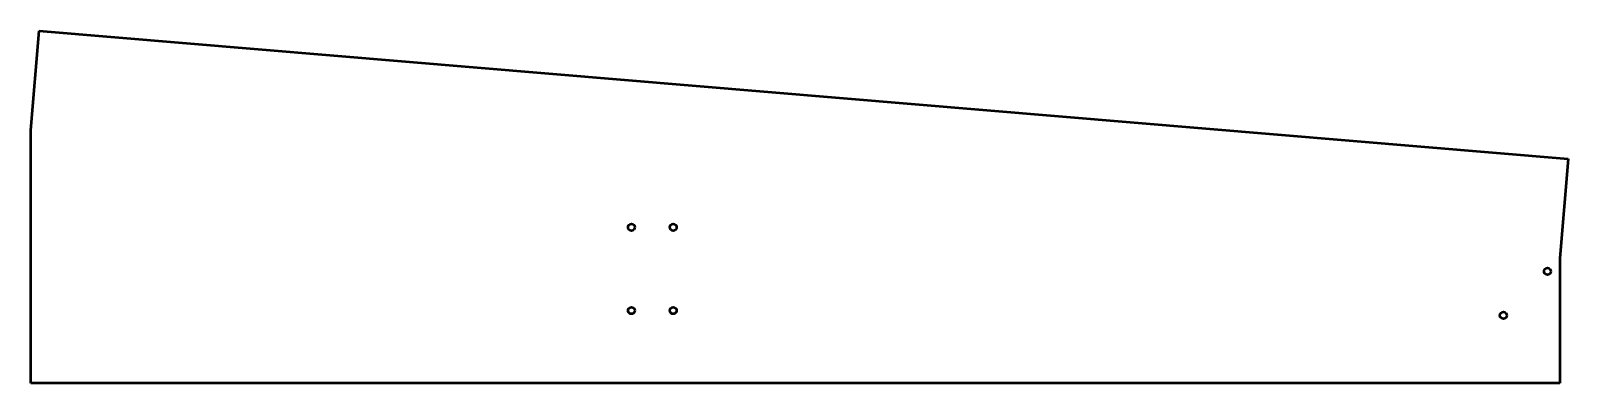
# Model space of a CAD drawing. Header units: millimetres. Extents: x 0 to 1237, y 0 to 284.
import ezdxf

# ---------------------------------------------------------------- set-up
doc = ezdxf.new("R2010")
doc.units = ezdxf.units.MM
doc.layers.add('IV_INTERIOR_PROFILES', color=7, linetype='Continuous', lineweight=50)
doc.layers.add('IV_OUTER_PROFILE', color=7, linetype='Continuous', lineweight=50)

msp = doc.modelspace()

# ---------------------------------------------------------------- linework, layer by layer
at = {"layer": 'IV_INTERIOR_PROFILES'}
for centre in [(483.2, 125.5), (516.8, 125.5), (1220, 90), (483.2, 58.5), (516.8, 58.5), (1184.6, 54.6)]:
    msp.add_circle(centre, 2.75, dxfattribs=at)
at = {"layer": 'IV_OUTER_PROFILE'}
for p, q in [((0.1, 203.6), (6.8, 283.6)), ((6.8, 283.6), (1236.8, 180.6)), ((0, 197.2), (0.1, 203.6)), ((0, 0), (0, 197.2)), ((1236.8, 180.6), (1230.1, 100.6)), ((1230.1, 100.6), (1230, 94.2)), ((1230, 94.2), (1230, 0)), ((1230, 0), (0, 0))]:
    msp.add_line(p, q, dxfattribs=at)

doc.saveas('drawing.dxf')
